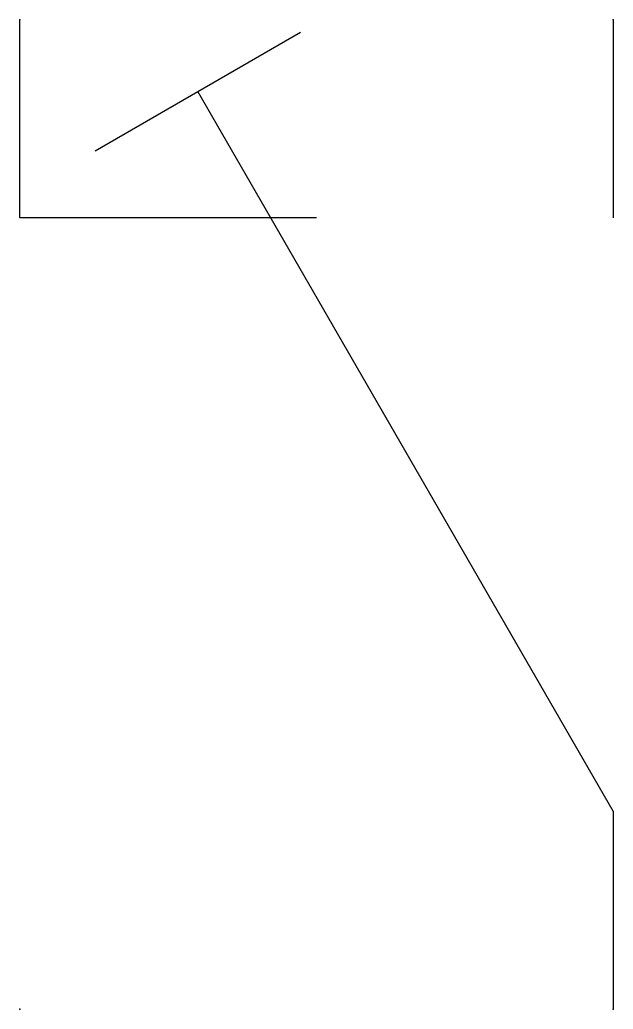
# Model space of a CAD drawing. Header units: millimetres. Extents: x -6 to 0, y -5 to 5.
import ezdxf

# ---------------------------------------------------------------- set-up
doc = ezdxf.new("R2010")
doc.units = ezdxf.units.MM
doc.layers.add('A', color=7, linetype='Continuous')
doc.layers.add('C', color=6, linetype='Continuous')

msp = doc.modelspace()

# ---------------------------------------------------------------- linework, layer by layer
at = {"transparency": 33554687}
for p, q in [((-6, 3), (-6, 5)), ((0, 5), (0, 3)), ((-5.239, 3.675), (-3.161, 4.875)), ((0, -3), (-4.2, 4.275)), ((-3, 3), (-6, 3)), ((0, -3), (0, -5))]:
    msp.add_line(p, q, dxfattribs=at)
at = {"layer": 'A', "color": 1, "linetype": 'Continuous', "transparency": 33554687}
msp.add_point((-2.1, 0.637), dxfattribs=at)
at = {"layer": 'C', "color": 1, "linetype": 'Continuous', "transparency": 33554687}
msp.add_point((-6, 5), dxfattribs=at)
at = {"layer": 'C', "color": 3, "linetype": 'Continuous', "transparency": 33554687}
msp.add_point((0, 5), dxfattribs=at)
at = {"layer": 'C', "color": 2, "linetype": 'Continuous', "transparency": 33554687}
msp.add_point((-6, -5), dxfattribs=at)
at = {"layer": 'C', "color": 4, "linetype": 'Continuous', "transparency": 33554687}
msp.add_point((0, -5), dxfattribs=at)

doc.saveas('drawing.dxf')
